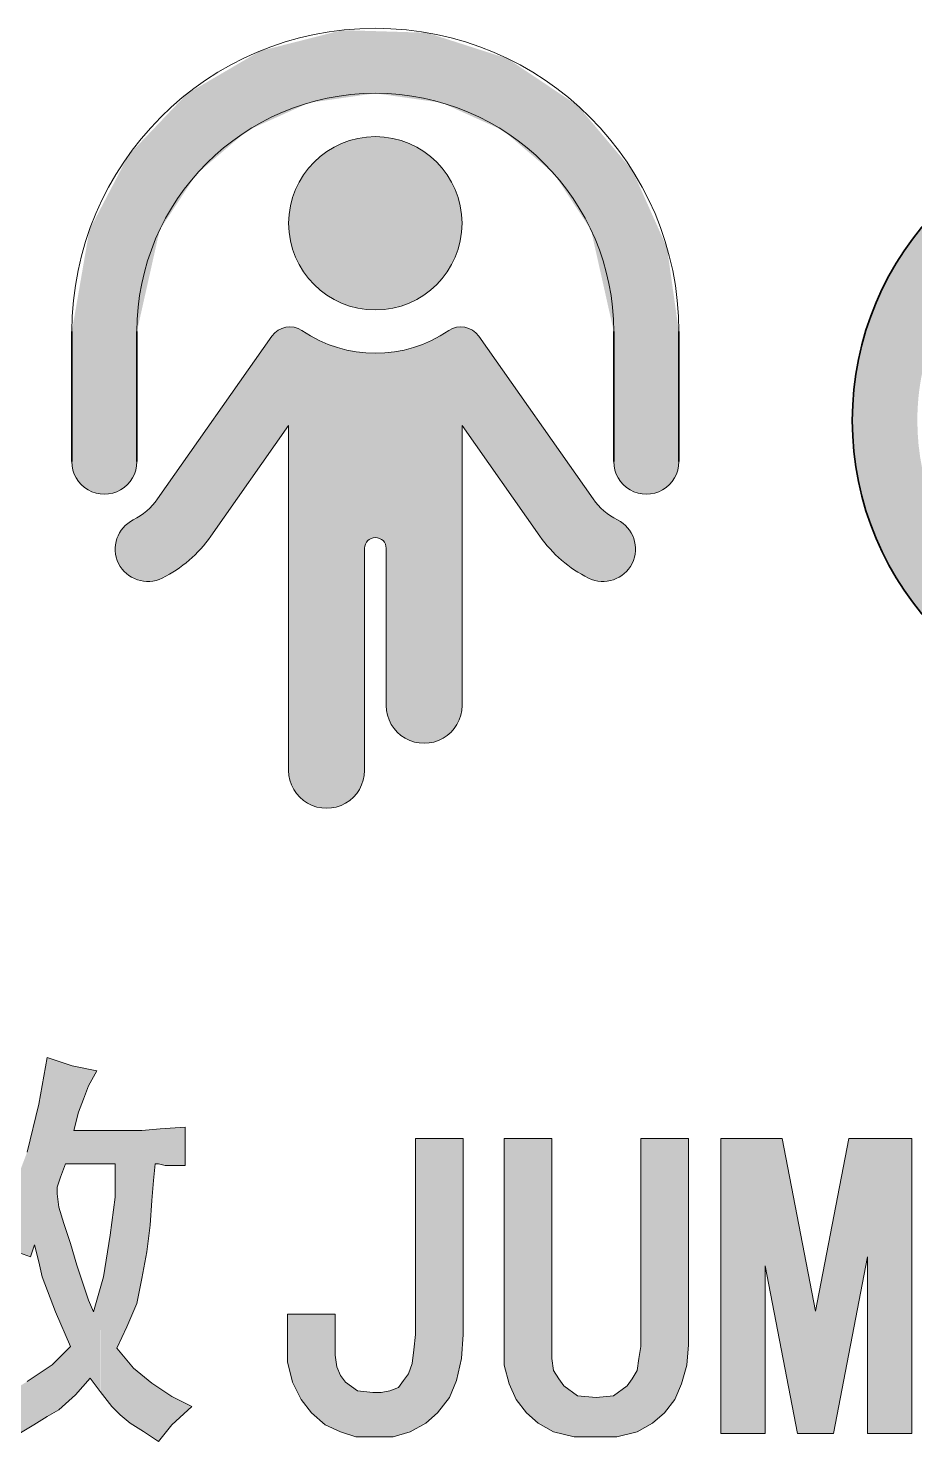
# Model space of a CAD drawing. Header units: millimetres. Extents: x -13 to 383, y -156 to 81.
# Drawn here: x 63.55 to 67.64, y 40.27 to 46.81 of the extents above; entities that cross this region are included whole.
import ezdxf

# ---------------------------------------------------------------- set-up
doc = ezdxf.new("R2010")
doc.units = ezdxf.units.MM
doc.header["$LTSCALE"] = 0.5
doc.layers.get('0').update_dxf_attribs({"lineweight": 18})
doc.layers.add('粗实线层', color=7, linetype='Continuous', lineweight=35)

# ---------------------------------------------------------------- blocks, each defined once
blk = doc.blocks.new('*X29')
at = {"linetype": 'Continuous', "ltscale": 0.5}
blk.add_hatch(color=8, dxfattribs=at).paths.add_polyline_path([(-6.900000380266134, -3.239376910124629), (-7.005066497956641, -2.770246902655547), (-7.175315831823156, -2.511462926233214), (-7.410963319739723, -2.310405114712356), (-7.693321924643822, -2.183017515741509), (-8.00000037998126, -2.139402069317238), (-8.30667883531851, -2.183017515742843), (-8.589037440222056, -2.310405114714916), (-8.82468492813775, -2.511462926236799), (-8.99493426200405, -2.770246902659442), (-9.10000037974976, -3.239379239534988), (-9.100000379677908, -3.239373013230761), (-9.100000379614755, -3.839398053619625), (-9.105110552937257, -3.878221370449057), (-9.120094895826215, -3.914399171228134), (-9.143932232772286, -3.945465956841453), (-9.174998061127756, -3.969304541313123), (-9.211175260153379, -3.984290336977183), (-9.24999837174295, -3.989402069318385), (-9.288821620166052, -3.984291376322068), (-9.324999220367127, -3.969306549172058), (-9.356065686900061, -3.945468796379849), (-9.379903855534137, -3.914402648932863), (-9.394889166942516, -3.878225249316273), (-9.40000037967792, -3.839402069304583), (-9.400000379681607, -3.239373013221781), (-9.319050579780292, -2.770246902660319), (-9.138039549820185, -2.424008392677326), (-8.868397275209384, -2.141273282538568), (-8.531123674968704, -1.944061169971534), (-8.152485840573828, -1.847731064982386), (-7.761972337465711, -1.859785219979276), (-7.38999661603392, -1.979284849383555), (-7.065528391947302, -2.196923242872705), (-6.813837465501384, -2.495750578147204), (-6.654525692826727, -2.852493984322736), (-6.600000380344625, -3.239370048530958), (-6.600000380347603, -3.839402069306459), (-6.60511159301682, -3.878225249316274), (-6.620096904425198, -3.914402648932863), (-6.643935073059273, -3.945468796379849), (-6.675001539592209, -3.969306549172058), (-6.711179139793283, -3.984291376322069), (-6.750002388216385, -3.989402069318386), (-6.788825499805957, -3.984290336977184), (-6.82500269883158, -3.969304541313124), (-6.856068527187049, -3.945465956841454), (-6.879905864133121, -3.914399171228134), (-6.89489020702208, -3.878221370449058), (-6.900000380344636, -3.839398053621778), (-6.900000380344636, -3.239370048530958)], flags=0)
h = blk.add_hatch(color=8, dxfattribs=at)
edge = h.paths.add_edge_path(flags=0)
edge.add_arc((-4.400000380987819, -3.649402068904237), 1.099999999693011, 0, 36.07062172180487)
edge.add_arc((-4.400000380963287, -3.64940206889633), 1.099999999668527, 36.0706217222243, 89.99999999990706)
edge.add_line((-4.400000380961503, -2.549402069227804), (-4.400000380961501, -2.249402069227784))
edge.add_arc((-4.400000380959651, -3.649402068892581), 1.399999999664796, 9.868017514236271e-11, 90.00000000007572, ccw=False)
edge.add_line((-3.000000381294854, -3.649402068890169), (-3.300000381298617, -3.649402068893437))
edge = h.paths.add_edge_path(flags=0)
edge.add_arc((-4.400000381288592, -3.649402068826106), 0.4999999996671258, 165.314499327341, 180.0000000000001, ccw=False)
edge.add_arc((-4.400000381161695, -3.649402068787493), 0.4999999997800891, 137.4576031171946, 165.3144993353076, ccw=False)
edge.add_line((-4.768388991883056, -3.311334277847756), (-4.904904191485514, -3.074883016130769))
edge.add_arc((-4.775000380951003, -2.999883016062903), 0.1500000000052206, 29.99999999001551, 210.0000000287822, ccw=False)
edge.add_line((-4.645096570365746, -2.92488301608293), (-4.508581370745105, -3.161334277852092))
edge.add_arc((-4.400000381109272, -3.649402068088564), 0.4999999991766101, 89.99999998306163, 102.54239687957329, ccw=False)
edge.add_line((-4.400000380961456, -3.149402068911954), (-4.400000380961501, -3.649402068893437))
edge.add_line((-4.400000380961501, -3.649402068893437), (-4.900000380966048, -3.649402068893437))
edge = h.paths.add_edge_path(flags=0)
edge.add_line((-4.400000380961501, -3.649402068893437), (-4.400000380961501, -3.376141351007817))
edge.add_line((-4.400000380961501, -3.376141351007817), (-4.400000380961501, -3.149402068908302))
edge.add_arc((-4.400000381019058, -3.649402068946476), 0.5000000000381748, 1.1859810911118984e-09, 89.9999999934044, ccw=False)
edge.add_line((-3.900000380980884, -3.649402068936126), (-4.400000380961501, -3.649402068893437))
edge = h.paths.add_edge_path(flags=0)
edge.add_line((-4.400000380961501, -4.149402068894545), (-4.400000380961501, -3.831932004547838))
edge.add_line((-4.400000380961501, -3.831932004547838), (-4.400000380961501, -3.649402068893437))
edge.add_line((-4.400000380961501, -3.649402068893437), (-3.900000380977303, -3.649402068893437))
edge.add_arc((-4.400000380962553, -3.649402068909308), 0.49999999998525, -90.0000000018685, 1.8187051864515524e-09, ccw=False)
edge = h.paths.add_edge_path(flags=0)
edge.add_arc((-4.400000381014594, -3.649402068943601), 0.4999999999386038, 193.5818360926953, 270.0000000060855, ccw=False)
edge.add_arc((-4.400000380225184, -3.649402068847882), 0.5000000007284154, 179.9999999997452, 193.5818360821141, ccw=False)
edge.add_line((-4.9000003809536, -3.649402068845659), (-4.400000380961501, -3.649402068893437))
edge.add_line((-4.400000380961501, -3.649402068893437), (-4.400000380961501, -4.149402068885735))
edge = h.paths.add_edge_path(flags=0)
edge.add_arc((-4.400000381027233, -3.649402068883656), 1.399999999601764, 159.0245066938817, 180.0000000000002, ccw=False)
edge.add_arc((-4.400000380979661, -3.649402068873556), 1.399999999642569, 89.99999999925672, 159.0245066949647, ccw=False)
edge.add_line((-4.400000380961497, -2.249402069230987), (-4.400000380961501, -2.549402069226744))
edge.add_arc((-4.400000380971048, -3.649402068892301), 1.099999999665557, 89.99999999950273, 180.0000000000584)
edge.add_line((-5.500000380636606, -3.649402068893422), (-5.800000380629115, -3.649402068893437))
edge = h.paths.add_edge_path(flags=0)
edge.add_arc((-4.400000380965877, -3.649402068893862), 1.399999999662258, 192.2260821755313, 270.0000000001778, ccw=False)
edge.add_arc((-4.40000038062847, -3.649402068869467), 1.399999999997178, 180.0000000010798, 192.2260821735828, ccw=False)
edge.add_line((-5.800000380625648, -3.649402068895851), (-5.500000380628194, -3.649402068893437))
edge.add_arc((-4.400000380949336, -3.649402068888064), 1.099999999678857, 180.0000000002798, 269.9999999990038)
edge.add_line((-4.400000380968462, -4.749402068566923), (-4.400000380961501, -5.049402068559743))
edge = h.paths.add_edge_path(flags=0)
edge.add_arc((-4.40000038096457, -3.649402068908672), 1.099999999662095, 270.0000000001569, 336.2522546712485)
edge.add_arc((-4.400000381009134, -3.649402068878334), 1.099999999715103, 336.2522546707369, 359.9999999992133)
edge.add_line((-3.300000381294031, -3.649402068893437), (-3.000000381294853, -3.649402068893437))
edge.add_arc((-4.400000380958322, -3.649402068895892), 1.399999999663469, -90.0000000004639, 1.0049916454590857e-10, ccw=False)
edge.add_line((-4.400000380969659, -5.049402068559361), (-4.400000380961501, -4.749402068570788))
h = blk.add_hatch(color=8, dxfattribs=at)
edge = h.paths.add_edge_path(flags=0)
edge.add_arc((-8.000000379983762, -2.739402069302826), 0.3999999999955692, 178.1921975606821, 359.99999999999983, ccw=False)
edge.add_arc((-8.000000379979658, -2.739402069308809), 0.3999999999998559, -4.5787373892380856e-10, 178.1921975598441, ccw=False)
h = blk.add_hatch(color=8, dxfattribs=at)
edge = h.paths.add_edge_path(flags=0)
edge.add_line((-8.400000379979588, -5.264401904718994), (-8.400000379979588, -3.672594269267449))
edge.add_line((-8.400000379979588, -3.672594269267449), (-8.758841261848033, -4.184021745237345))
edge.add_arc((-9.2500003797143, -3.839402069182726), 0.6000000001559657, 296.3877999630739, 324.9447462683457, ccw=False)
edge.add_arc((-9.050000379625613, -4.242514956735601), 0.1499999999929756, 116.38788921232361, 296.3877999616394, ccw=False)
edge.add_arc((-9.25000037965944, -3.839402069278889), 0.3000000000597636, 296.3877553379432, 324.9447462726773)
edge.add_line((-9.004420820728194, -4.011711907277168), (-8.766144968258175, -3.672116214800923))
edge.add_line((-8.766144968258175, -3.672116214800923), (-8.47692542867685, -3.259914521672329))
edge.add_arc((-8.394992208588263, -3.317465813457573), 0.1001259393975163, 55.716585159914416, 144.9151406827134, ccw=False)
edge.add_arc((-8.000000379985746, -2.739402069296442), 0.6000000000126046, 235.6448927974578, 304.3551072113154)
edge.add_arc((-7.605008551352801, -3.317465813391927), 0.1001259393605304, 35.08485922235218, 124.28341482305859, ccw=False)
edge.add_line((-7.523075331199122, -3.259914521763699), (-6.995579939227923, -4.011711907274901))
edge.add_arc((-6.750000379846798, -3.839402068817531), 0.3000000006917213, 215.0552537497474, 243.6121999994409)
edge.add_arc((-6.950000380324481, -4.2425149567456), 0.1499999999802586, -116.38762147070122, 63.61220004105229, ccw=False)
edge.add_arc((-6.750000380287664, -3.83940206923514), 0.6000000000816544, 215.055253725139, 243.61224466229748, ccw=False)
edge.add_line((-7.241159498132287, -4.184021745191226), (-7.600000380094912, -3.672594269308433))
edge.add_line((-7.600000380094912, -3.672594269308433), (-7.600000379979747, -4.964399711118773))
edge.add_arc((-7.775000379972358, -4.964402069306903), 0.1750000000084998, -179.9999832764487, 0.0007720812980096525, ccw=False)
edge.add_line((-7.95000037998085, -4.964402120386084), (-7.950000379979826, -4.239402069315929))
edge.add_arc((-8.000000379993367, -4.239402069256386), 0.0500000000135401, 359.9999999317682, 540.0000000154376)
edge.add_line((-8.050000380006907, -4.239402069269858), (-8.05000037997985, -5.264402069314428))
edge.add_arc((-8.225000379987193, -5.264402069314428), 0.1750000000073442, 180.0000538892835, 360, ccw=False)
at = {"layer": '粗实线层', "linetype": 'Continuous'}
h = blk.add_hatch(color=8, dxfattribs=at)
h.paths.add_polyline_path([(-9.267086730033157, -7.080275940209475), (-9.267086730033157, -7.037995281781093), (-9.267086730033157, -6.926877855316093), (-9.077086863346608, -6.926877855316093), (-8.992717916655693, -6.919207951071428), (-8.877669352985606, -6.911538046826763), (-8.877669352985606, -7.087945844454254), (-8.931358682698374, -7.087945844454254), (-8.969708203921073, -7.087945844454254), (-9.000387820900244, -7.080275940209475), (-9.01572762938929, -7.080275940209475), (-9.02339753363384, -7.156974982656209), (-9.031067437879415, -7.249013833592301), (-9.038737342123966, -7.364062397262359), (-9.054077150613011, -7.486780865177224), (-9.077086863346608, -7.609499333091975), (-9.100096576081228, -7.724547896762033), (-9.146116001549501, -7.831926556187426), (-9.192135427016638, -7.931635311368183), (-9.115436384570273, -8.023674162304275), (-9.031067437879415, -8.092703300506344), (-8.939028586942925, -8.154062534463662), (-8.846989736006435, -8.200081959931765), (-8.939028586942925, -8.284450906623192), (-9.000387820900244, -8.361149949069926), (-9.069416959102057, -8.315130523601823), (-9.130776193059376, -8.276781002378527), (-9.176795618527592, -8.238431481155061), (-9.215145139751314, -8.200081959931765), (-9.268834469464082, -8.131052821729668), (-9.267086730033157, -7.649401670554397), (-9.253494660973956, -7.60182942884731), (-9.222815043995865, -7.410081822730461), (-9.199805331261189, -7.233674025102971), (-9.199805331261189, -7.080275940209475)], flags=0)
h.paths.add_polyline_path([(-9.606310256229733, -7.026586610496821), (-9.59909628481995, -6.996700157513658), (-9.552620926516965, -6.804159387401342), (-9.5142714052933, -6.589402068550527), (-9.399222841623214, -6.627751589773851), (-9.284174277953127, -6.650761302507846), (-9.32252379917685, -6.719790440709943), (-9.345533511910446, -6.781149674667375), (-9.368543224645066, -6.842508908624666), (-9.391552937378663, -6.926877855316093), (-9.267086730033157, -6.926877855316093), (-9.267086730033157, -7.080275940209475), (-9.429902458601305, -7.080275940209475), (-9.452912171335981, -7.141635174166879), (-9.468251979825027, -7.18765459963501), (-9.468251979825027, -7.218334216613641), (-9.460582075580533, -7.279693450571074), (-9.437572362846936, -7.356392493017694), (-9.406892745867708, -7.448431343953786), (-9.376213128889617, -7.548140099134542), (-9.345533511910446, -7.640178950070606), (-9.32252379917685, -7.709208088272703), (-9.299514086442173, -7.762897417985329), (-9.267086730033157, -7.649401670554369), (-9.267086730033157, -8.133299915283658), (-9.314853894931275, -8.069693587772235), (-9.383883033134168, -8.146392630218998), (-9.460582075580533, -8.215421768421095), (-9.5142714052933, -8.246101385399726), (-9.575630639250562, -8.284450906623192), (-9.652329681696926, -8.330470332091153), (-9.736698628388865, -8.376489757559256), (-9.798057862346184, -8.299790715112493), (-9.874756904792548, -8.230761576910425), (-9.72902872414437, -8.161732438708441), (-9.606310256229733, -8.085033396261707), (-9.491261692559704, -8.008334353814945), (-9.406892745867708, -7.923965407123518), (-9.475921884069578, -7.762897417985329), (-9.53728111802684, -7.60182942884731), (-9.552620926516965, -7.532800290645213), (-9.572343537431664, -7.453909846985795), (-9.590970447739608, -7.509790577911218), (-9.675339394431603, -7.479110960932559), (-9.775048149612587, -7.440761439709121), (-9.757741699009102, -7.401428597428719), (-9.775048149612587, -7.410081822730461), (-9.859417096303503, -7.456101248198451), (-9.928446234505316, -7.318042971794398), (-10.0051452769527, -7.202994408124312), (-9.93611613874981, -7.156974982656209), (-9.911462875106224, -7.137800222044632), (-9.911462875106224, -7.118625461432913), (-10.02048508544181, -7.118625461432913), (-10.02048508544181, -7.272023546326409), (-10.01281518119725, -7.417751726975126), (-10.12051929822746, -7.417751726975126), (-10.12051929822746, -6.996700157513658), (-10.12051929822746, -6.589402068550527), (-10.01281518119725, -6.589402068550527), (-10.02048508544181, -6.765809866178046), (-10.02048508544181, -6.965227376539389), (-9.91310642601627, -6.957557472294724), (-9.900289246401371, -6.957557472294724), (-9.91310642601627, -6.952430600448878), (-9.982135564218083, -6.929420887714883), (-9.928446234505316, -6.806702419800132), (-9.874756904792548, -6.660974239151301), (-9.767378245367013, -6.714663568864069), (-9.675339394431603, -6.753013090087364), (-9.72135881989982, -6.799032515555496), (-9.759708341122462, -6.852721845268121), (-9.790387958101633, -6.906411174980889), (-9.821075736489604, -6.957557472294724), (-9.736698628388865, -6.949887568050059), (-9.6599995859425, -6.949887568050059), (-9.6599995859425, -6.996700157513629), (-9.6599995859425, -7.126295365677578), (-9.736698628388865, -7.126295365677578), (-9.82106757507978, -7.118625461432913), (-9.837922018766108, -7.118625461432913), (-9.837922018766108, -7.147033125615877), (-9.775048149612587, -7.241343929347636), (-9.724851522289725, -7.326678195795182), (-9.690679202920649, -7.249013833592301)], flags=0)
h = blk.add_hatch(color=8, dxfattribs=at)
h.paths.add_polyline_path([(-4.729914486365203, -7.451077152885404), (-4.725566533129552, -7.411945573758715), (-4.722044115322092, -7.380243813488647), (-4.729914486365203, -7.317280845135912), (-4.745655228453529, -7.270058618871417), (-4.761395970541912, -7.230706763650943), (-4.792877454718564, -7.199225279474661), (-4.824358938895273, -7.175614166342399), (-4.871581165159228, -7.159873424254187), (-4.926673762467374, -7.152003053210166), (-4.929951595164482, -6.963496859681072), (-4.840099680982576, -6.970984519196179), (-4.753525599497721, -6.994595632328441), (-4.682692260101248, -7.033947487548886), (-4.619729291748911, -7.081169713813409), (-4.572507065483876, -7.144132682166116), (-4.533155210263033, -7.214966021562873), (-4.509544097131538, -7.293669732003679), (-4.501673726087404, -7.380243813488647), (-4.509544097131538, -7.474688266017637), (-4.533155210263033, -7.561262347502606), (-4.572507065483876, -7.632095686899362), (-4.619729291748911, -7.695058655252097), (-4.682692260101248, -7.742280881516592), (-4.761395970541912, -7.781632736737066), (-4.84797005202671, -7.805243849869299), (-4.929951595164482, -7.805243849869299), (-4.929951595164482, -7.624225315855341), (-4.871581165159228, -7.616354944811292), (-4.824358938895273, -7.600614202723079), (-4.792877454718564, -7.577003089590818), (-4.761395970541912, -7.545521605414393), (-4.745655228453529, -7.506169750194061)], flags=0)
h.paths.add_polyline_path([(-4.344266305204997, -7.388114184532668), (-4.344266305204997, -7.38097423055811), (-4.344266305204997, -7.333021587224124), (-4.344266305204997, -7.254317876783347), (-4.320655192073559, -7.175614166342399), (-4.281303336852659, -7.112651197989692), (-4.234081110588704, -7.057558600681148), (-4.171118142235343, -7.010336374416653), (-4.100284802838814, -6.978854890240228), (-4.029451463442342, -6.955243777107967), (-3.942877381957487, -6.947373406063917), (-3.848432929428498, -6.96311414815213), (-3.761858847942619, -6.986725261284391), (-3.69102550854609, -7.026077116504723), (-3.635932911237944, -7.081169713813409), (-3.596581056017101, -7.144132682166116), (-3.565099571840392, -7.214966021562873), (-3.549358829753146, -7.293669732003679), (-3.541488458708955, -7.372373442444598), (-3.761858847942619, -7.372373442444598), (-3.769729218986754, -7.27792898991558), (-3.809081074207654, -7.207095650518824), (-3.832692187340172, -7.183484537386448), (-3.8641736715158, -7.159873424254187), (-3.903525526736644, -7.152003053210166), (-3.942877381957487, -7.144132682166116), (-4.021581092398151, -7.159873424254187), (-4.076673689706297, -7.191354908430611), (-4.116025544927197, -7.238577134695134), (-4.123895915971332, -7.309410474091891), (-4.116025544927197, -7.364503071400435), (-4.084544060750488, -7.411725297665072), (-4.060932947617971, -7.443206781841354), (-4.013710721354016, -7.466817894973616), (-3.950747753001679, -7.498299379149898), (-3.8641736715158, -7.529780863326323), (-3.785469961075137, -7.561262347502606), (-3.714636621678608, -7.608484573767129), (-3.651673653326327, -7.647836428987574), (-3.604451427061292, -7.702929026296118), (-3.557229200797281, -7.750151252560642), (-3.533618087664763, -7.805243849869299), (-3.510006974532246, -7.868206818222035), (-3.502136603488111, -7.9311697865746), (-3.510006974532246, -8.017743868059569), (-3.533618087664763, -8.104317949544537), (-3.572969942884583, -8.175151288941294), (-3.62806254019381, -8.23024388624998), (-3.69102550854609, -8.277466112514475), (-3.761858847942619, -8.316817967734806), (-3.848432929428498, -8.34042908086721), (-3.942877381957487, -8.34042908086721), (-4.045192205529645, -8.34042908086721), (-4.131766287015523, -8.316817967734806), (-4.202599626411995, -8.277466112514475), (-4.265562594764333, -8.23024388624998), (-4.312784821029368, -8.167280917897273), (-4.352136676249188, -8.096447578500516), (-4.375747789381705, -8.02561423910376), (-4.375747789381705, -7.939040157618791), (-4.375747789381705, -7.868206818222035), (-4.155377400146961, -7.868206818222035), (-4.155377400146961, -7.9311697865746), (-4.155377400146961, -7.986262383883286), (-4.139636658059715, -8.03348461014778), (-4.123895915971332, -8.072836465368255), (-4.09241443179468, -8.104317949544537), (-4.029451463442342, -8.15154017580906), (-3.942877381957487, -8.159410546853081), (-3.895655155692452, -8.159410546853081), (-3.848432929428498, -8.15154017580906), (-3.809081074207654, -8.127929062676799), (-3.777599590030945, -8.104317949544537), (-3.738247734811125, -8.03348461014778), (-3.722506992722799, -7.954780899706861), (-3.746118105855317, -7.883947560310105), (-3.793340332119271, -7.820984591957512), (-3.872044042559935, -7.765891994648854), (-3.990099608221499, -7.702929026296118), (-4.076673689706297, -7.671447542119836), (-4.147507029102826, -7.632095686899362), (-4.210469997456187, -7.592743831678916), (-4.265562594764333, -7.545521605414393), (-4.297044078941042, -7.498299379149898), (-4.328525563117694, -7.451077152885404)], flags=0)
h.paths.add_polyline_path([(-5.359544169892615, -8.324688338778998), (-5.359544169892615, -7.226117514555114), (-5.359544169892615, -6.96311414815213), (-4.934544133511565, -6.96311414815213), (-4.929951595164482, -6.963496859681072), (-4.929951595164482, -7.152003053210166), (-4.9817663597766, -7.144132682166116), (-5.139173780657927, -7.144132682166116), (-5.139173780657927, -7.624225315855341), (-4.9817663597766, -7.624225315855341), (-4.926673762467374, -7.624225315855341), (-4.929951595164482, -7.805243849869271), (-4.942414504555757, -7.805243849869299), (-5.139173780657927, -7.805243849869299), (-5.139173780657927, -8.324688338778998)], flags=0)
h.paths.add_polyline_path([(-5.969497925809094, -7.75970813168567), (-5.880618961195239, -7.298383982023182), (-5.816025690449351, -6.96311414815213), (-5.524821961818134, -6.96311414815213), (-5.524821961818134, -8.324688338778998), (-5.729451608964496, -8.324688338778998), (-5.729451608964496, -7.510276030738623), (-5.886859029845823, -8.324688338778998), (-6.052136821772365, -8.324688338778998), (-6.201673871609557, -7.550996646140732), (-6.201673871609557, -8.324688338778998), (-6.406303518755919, -8.324688338778998), (-6.406303518755919, -7.298383982023182), (-6.406303518755919, -6.96311414815213), (-6.122970161168894, -6.96311414815213), (-6.058376890422949, -7.298383982023182)], flags=0)
h.paths.add_polyline_path([(-6.776210957827743, -7.923299415530579), (-6.776210957827743, -7.308707763090013), (-6.776210957827743, -6.96311414815213), (-6.555840568594135, -6.96311414815213), (-6.555840568594135, -7.91542904448653), (-6.563710939637247, -8.009873497015548), (-6.587322052769764, -8.096447578500516), (-6.618803536946416, -8.167280917897273), (-6.666025763210428, -8.23024388624998), (-6.721118360519597, -8.277466112514475), (-6.791951699916126, -8.316817967734806), (-6.886396152445116, -8.34042908086721), (-6.980840604974105, -8.34042908086721), (-7.083155428547286, -8.34042908086721), (-7.177599881076333, -8.316817967734806), (-7.248433220472805, -8.277466112514475), (-7.303525817782031, -8.23024388624998), (-7.350748044045986, -8.167280917897273), (-7.382229528222695, -8.096447578500516), (-7.405840641355212, -8.009873497015548), (-7.405840641355212, -7.91542904448653), (-7.405840641355212, -7.308707763090069), (-7.405840641355212, -6.96311414815213), (-7.185470252120467, -6.96311414815213), (-7.185470252120467, -7.308707763090069), (-7.185470252120467, -7.923299415530579), (-7.185470252120467, -7.978392012839237), (-7.177599881076333, -8.03348461014778), (-7.153988767943815, -8.072836465368255), (-7.130377654811298, -8.104317949544537), (-7.06741468645896, -8.15154017580906), (-6.980840604974105, -8.159410546853081), (-6.902136894533442, -8.15154017580906), (-6.839173926181161, -8.104317949544537), (-6.815562813048643, -8.072836465368255), (-6.791951699916126, -8.03348461014778), (-6.784081328871935, -7.978392012839237)], flags=0)
h.paths.add_polyline_path([(-7.815099935646856, -7.868206818222035), (-7.815099935646856, -7.360326668424335), (-7.815099935646856, -6.96311414815213), (-7.594729546413191, -6.96311414815213), (-7.594729546413191, -7.868206818222035), (-7.602599917457383, -7.978392012839237), (-7.62621103058882, -8.080706836412304), (-7.657692514765529, -8.159410546853081), (-7.712785112073675, -8.23024388624998), (-7.767877709382901, -8.277466112514475), (-7.838711048779373, -8.316817967734806), (-7.917414759220037, -8.34042908086721), (-8.003988840704892, -8.34042908086721), (-8.09056292219077, -8.34042908086721), (-8.161396261587242, -8.316817967734806), (-8.232229600983771, -8.285336483558524), (-8.295192569336052, -8.23024388624998), (-8.342414795601087, -8.167280917897273), (-8.381766650820907, -8.088577207456325), (-8.405377763953425, -7.994132754927335), (-8.405377763953425, -7.876077189266056), (-8.405377763953425, -7.773762365692875), (-8.18500737471976, -7.773762365692875), (-8.18500737471976, -7.899688302398317), (-8.18500737471976, -7.962651270751024), (-8.177137003675625, -8.017743868059569), (-8.161396261587242, -8.057095723280042), (-8.137785148454725, -8.088577207456325), (-8.082692551146579, -8.127929062676799), (-8.011859211749027, -8.135799433720848), (-7.972507356529263, -8.135799433720848), (-7.933155501308363, -8.127929062676799), (-7.8938036460886, -8.112188320588587), (-7.870192532956082, -8.080706836412304), (-7.846581419823565, -8.049225352235993), (-7.830840677735182, -8.002003125971356), (-7.822970306691047, -7.939040157618791)], flags=0)
at = {"color": 8, "linetype": 'Continuous', "ltscale": 0.5}
for p, q in [((-8.47692542867685, -3.259914521672329), (-9.004420820731411, -4.011711907274901)), ((-7.523075331211999, -3.259914521772771), (-6.995579939227923, -4.011711907274901)), ((-8.400000379864423, -3.672594269308433), (-8.758841261848033, -4.184021745237345)), ((-8.400000379979588, -5.264401904718994), (-8.400000379979588, -3.672594269267449)), ((-7.600000380094912, -3.672594269308433), (-7.241159498111301, -4.184021745237345)), ((-7.600000379979747, -4.964399711118773), (-7.600000379979747, -3.672594269267449)), ((-8.05000037997985, -5.264402069314428), (-8.05000037997985, -4.239402069315929)), ((-7.950000379979826, -4.9644020181847), (-7.950000379979826, -4.239402069315929))]:
    blk.add_line(p, q, dxfattribs=at)
at = {"color": 8, "lineweight": 0}
for points in [[(-9.606310256229733, -7.026586610496821), (-9.552620926516965, -6.804159387401342), (-9.5142714052933, -6.589402068550527), (-9.399222841623214, -6.627751589773851), (-9.284174277953127, -6.650761302507846), (-9.32252379917685, -6.719790440709943), (-9.345533511910446, -6.781149674667375), (-9.368543224645066, -6.842508908624666), (-9.391552937378663, -6.926877855316093), (-9.077086863346608, -6.926877855316093), (-8.992717916655693, -6.919207951071428), (-8.877669352985606, -6.911538046826763), (-8.877669352985606, -7.087945844454254), (-8.931358682698374, -7.087945844454254), (-8.969708203921073, -7.087945844454254), (-9.000387820900244, -7.080275940209475), (-9.01572762938929, -7.080275940209475), (-9.02339753363384, -7.156974982656209), (-9.031067437879415, -7.249013833592301), (-9.038737342123966, -7.364062397262359), (-9.054077150613011, -7.486780865177224), (-9.077086863346608, -7.609499333091975), (-9.100096576081228, -7.724547896762033), (-9.146116001549501, -7.831926556187426), (-9.192135427016638, -7.931635311368183), (-9.115436384570273, -8.023674162304275), (-9.031067437879415, -8.092703300506344), (-8.939028586942925, -8.154062534463662), (-8.846989736006435, -8.200081959931765), (-8.939028586942925, -8.284450906623192), (-9.000387820900244, -8.361149949069926), (-9.069416959102057, -8.315130523601823), (-9.130776193059376, -8.276781002378527), (-9.176795618527592, -8.238431481155061), (-9.215145139751314, -8.200081959931765), (-9.268834469464082, -8.131052821729668), (-9.314853894931275, -8.069693587772235), (-9.383883033134168, -8.146392630218998), (-9.460582075580533, -8.215421768421095), (-9.5142714052933, -8.246101385399726), (-9.575630639250562, -8.284450906623192), (-9.652329681696926, -8.330470332091153)], [(-9.606310256229733, -8.085033396261707), (-9.491261692559704, -8.008334353814945), (-9.406892745867708, -7.923965407123518), (-9.475921884069578, -7.762897417985329), (-9.53728111802684, -7.60182942884731), (-9.552620926516965, -7.532800290645213), (-9.572343537431664, -7.453909846985795), (-9.590970447739608, -7.509790577911218), (-9.675339394431603, -7.479110960932559)], [(-7.594729546413191, -7.868206818222035), (-7.602599917457383, -7.978392012839237), (-7.62621103058882, -8.080706836412304), (-7.657692514765529, -8.159410546853081), (-7.712785112073675, -8.23024388624998), (-7.767877709382901, -8.277466112514475), (-7.838711048779373, -8.316817967734806), (-7.917414759220037, -8.34042908086721), (-8.003988840704892, -8.34042908086721), (-8.09056292219077, -8.34042908086721), (-8.161396261587242, -8.316817967734806), (-8.232229600983771, -8.285336483558524), (-8.295192569336052, -8.23024388624998), (-8.342414795601087, -8.167280917897273), (-8.381766650820907, -8.088577207456325), (-8.405377763953425, -7.994132754927335), (-8.405377763953425, -7.876077189266056), (-8.405377763953425, -7.773762365692875), (-8.18500737471976, -7.773762365692875), (-8.18500737471976, -7.899688302398317), (-8.18500737471976, -7.962651270751024), (-8.177137003675625, -8.017743868059569), (-8.161396261587242, -8.057095723280042), (-8.137785148454725, -8.088577207456325), (-8.082692551146579, -8.127929062676799), (-8.011859211749027, -8.135799433720848), (-7.972507356529263, -8.135799433720848), (-7.933155501308363, -8.127929062676799), (-7.8938036460886, -8.112188320588587), (-7.870192532956082, -8.080706836412304), (-7.846581419823565, -8.049225352235993), (-7.830840677735182, -8.002003125971356), (-7.822970306691047, -7.939040157618791), (-7.815099935646856, -7.868206818222035), (-7.815099935646856, -6.96311414815213), (-7.594729546413191, -6.96311414815213), (-7.594729546413191, -7.868206818222035)], [(-6.555840568594135, -7.91542904448653), (-6.563710939637247, -8.009873497015548), (-6.587322052769764, -8.096447578500516), (-6.618803536946416, -8.167280917897273), (-6.666025763210428, -8.23024388624998), (-6.721118360519597, -8.277466112514475), (-6.791951699916126, -8.316817967734806), (-6.886396152445116, -8.34042908086721), (-6.980840604974105, -8.34042908086721), (-7.083155428547286, -8.34042908086721), (-7.177599881076333, -8.316817967734806), (-7.248433220472805, -8.277466112514475), (-7.303525817782031, -8.23024388624998), (-7.350748044045986, -8.167280917897273), (-7.382229528222695, -8.096447578500516), (-7.405840641355212, -8.009873497015548), (-7.405840641355212, -7.91542904448653), (-7.405840641355212, -6.96311414815213), (-7.185470252120467, -6.96311414815213), (-7.185470252120467, -7.923299415530579), (-7.185470252120467, -7.978392012839237), (-7.177599881076333, -8.03348461014778), (-7.153988767943815, -8.072836465368255), (-7.130377654811298, -8.104317949544537), (-7.06741468645896, -8.15154017580906), (-6.980840604974105, -8.159410546853081), (-6.902136894533442, -8.15154017580906), (-6.839173926181161, -8.104317949544537), (-6.815562813048643, -8.072836465368255), (-6.791951699916126, -8.03348461014778), (-6.784081328871935, -7.978392012839237), (-6.776210957827743, -7.923299415530579), (-6.776210957827743, -6.96311414815213), (-6.555840568594135, -6.96311414815213), (-6.555840568594135, -7.91542904448653)], [(-9.429902458601305, -7.080275940209475), (-9.452912171335981, -7.141635174166879), (-9.468251979825027, -7.18765459963501), (-9.468251979825027, -7.218334216613641), (-9.460582075580533, -7.279693450571074), (-9.437572362846936, -7.356392493017694), (-9.406892745867708, -7.448431343953786), (-9.376213128889617, -7.548140099134542), (-9.345533511910446, -7.640178950070606), (-9.32252379917685, -7.709208088272703), (-9.299514086442173, -7.762897417985329), (-9.253494660973956, -7.60182942884731), (-9.222815043995865, -7.410081822730461), (-9.199805331261189, -7.233674025102971), (-9.199805331261189, -7.080275940209475), (-9.429902458601305, -7.080275940209475)]]:
    blk.add_lwpolyline(points, dxfattribs=at)
blk.add_lwpolyline([(-5.729451608964496, -7.510276030738623), (-5.886859029845823, -8.324688338778998), (-6.052136821772365, -8.324688338778998), (-6.201673871609557, -7.550996646140732), (-6.201673871609557, -8.324688338778998), (-6.406303518755919, -8.324688338778998), (-6.406303518755919, -6.96311414815213), (-6.122970161168894, -6.96311414815213), (-5.969497925809094, -7.75970813168567), (-5.816025690449351, -6.96311414815213), (-5.524821961818134, -6.96311414815213), (-5.524821961818134, -8.324688338778998), (-5.729451608964496, -8.324688338778998)], close=True, dxfattribs=at)
at = {"color": 8, "linetype": 'Continuous', "ltscale": 0.5}
blk.add_circle((-8.000000379979781, -2.739402069315929), 0.3999999999999999, dxfattribs=at)
for centre, radius, start, end in [((-8.000000379979667, -3.239402069317151), 1.400000000001232, 0.001310468291662406, 179.9988108632732), ((-8.000000379979667, -3.239402069317151), 1.100000000001232, 0.001310468291658787, 179.9988108632732), ((-8.394992208565725, -3.31746581335139), 0.100125939297085, 55.71658513634215, 144.9151407398442), ((-8.000000379990695, -2.73940206928043), 0.6000000000286152, 235.6448927987185, 304.3551072108427), ((-7.60500855133148, -3.317465813358609), 0.1001259393239358, 35.08485921376477, 124.2834148438399), ((-9.250000379586368, -3.839402069306459), 0.1500000000253648, 180.0000000000002, 0.001533879382375843), ((-6.750000380372967, -3.839402069306459), 0.1500000000253648, 179.9984661213301, 7.131227668592803e-10), ((-9.250000379659468, -3.839402069278862), 0.3000000000598022, 296.387799962194, 324.9447462726761), ((-6.750000379930725, -3.839402068944196), 0.300000000540952, 215.0552537391507, 243.6122000030481), ((-9.050000379630887, -4.242514956733828), 0.1499999999890419, 116.3878892108162, 296.3876214673464), ((-6.950000380328447, -4.242514956733828), 0.1499999999890419, 243.6123785326542, 63.61211078918323), ((-9.250000379730011, -3.839402069159007), 0.6000000001841953, 296.3877999634103, 324.9447462721047), ((-8.000000379979895, -4.239402069269858), 0.05000000002701198, 0, 180), ((-6.750000380190045, -3.839402069146644), 0.6000000002123949, 215.0552537267058, 243.6122000337434), ((-7.775000379950484, -4.964402069285029), 0.1750000000303732, 179.9999832695219, 0.0007720741304250441), ((-8.225000379987193, -5.264402069314428), 0.1750000000073441, 179.9999461107167, 359.9999999999997)]:
    blk.add_arc(centre, radius, start, end, dxfattribs=at)
at = {"layer": '粗实线层', "color": 8, "linetype": 'Continuous'}
for p, q in [((-9.40000037967792, -3.839402069304583), (-9.40000037967792, -3.239373013230761)), ((-9.100000379677908, -3.839398053621466), (-9.100000379677908, -3.239373013230761)), ((-6.900000380344636, -3.839398053621778), (-6.900000380344636, -3.239370048530958)), ((-6.600000380344625, -3.839402069312456), (-6.600000380344625, -3.239370048530958))]:
    blk.add_line(p, q, dxfattribs=at)
blk.add_circle((-4.400000380961501, -3.649402068893437), 1.399999999666666, dxfattribs=at)

msp = doc.modelspace()

# ---------------------------------------------------------------- block references
at = {"color": 0, "linetype": 'Continuous', "ltscale": 0.5}
msp.add_blockref('*X29', (73.15344673038297, 48.64999987148563), dxfattribs=at)

doc.saveas('drawing.dxf')
